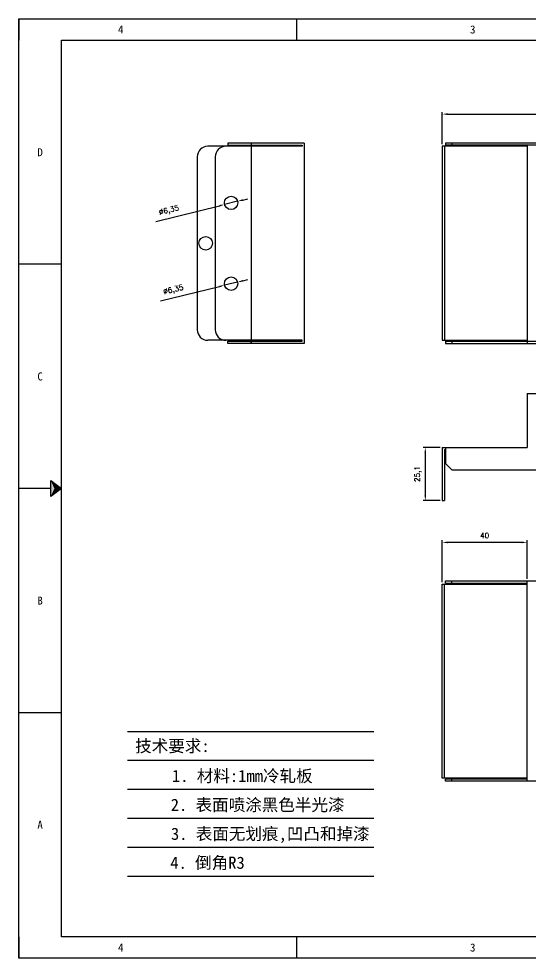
# Model space of a CAD drawing. Header units: millimetres. Extents: x 120943 to 145233, y 4425 to 40233.
# Drawn here: x 122600.1 to 122841.5, y 6696.4 to 7139.5 of the extents above; entities that cross this region are included whole.
import ezdxf
from ezdxf.enums import TextEntityAlignment as Align

# ---------------------------------------------------------------- set-up
doc = ezdxf.new("R2010")
doc.units = ezdxf.units.MM
doc.linetypes.add('DOT', pattern=[0.25, 0, -0.25])
doc.layers.add('dim', color=2, linetype='Continuous', lineweight=9)
doc.layers.add('print', color=30, linetype='Continuous')
doc.styles.add('Dartop', font='SIMFANG.TTF')
doc.styles.add('HZ', font='SimSun.ttf')
doc.styles.get("Standard").update_dxf_attribs({"font": 'txt', "bigfont": 'gbcbig.shx'})
doc.dimstyles.new('0.5small', dxfattribs={"dimtxt": 2.5, "dimasz": 2.5, "dimexe": 1, "dimexo": 1, "dimgap": 2, "dimtad": 1, "dimtxsty": 'Standard', "dimcen": 2.5, "dimadec": 0, "dimazin": 0, "dimtfac": 1, "dimtmove": 0, "dimatfit": 3, "dimfxl": 1, "dimarcsym": 0})

# ---------------------------------------------------------------- blocks, each defined once
blk = doc.blocks.new('*U328')
at = {"color": 254, "linetype": 'Continuous', "extrusion": (0, 0, -1)}
for points in [[(-0.833, 11), (-0.75, 10.812), (-0.75, 11.188)], [(-0.833, 11), (-0.75, 11.188), (-1, 11)], [(-0.833, 11), (-1, 11), (-0.75, 10.812)]]:
    blk.add_solid(points, dxfattribs=at)
blk = doc.blocks.new('*D370')
at = {"layer": 'Defpoints', "color": 0}
for p in [(123067.01, 7094.57), (122800.01, 7079.39), (123067.01, 7079.89)]:
    blk.add_point(p, dxfattribs=at)
at = {"layer": 'dim', "color": 0, "lineweight": -2}
for p, q in [((122800.01, 7080.39), (122800.01, 7095.57)), ((123067.01, 7080.89), (123067.01, 7095.57)), ((122802.51, 7094.57), (123064.51, 7094.57))]:
    blk.add_line(p, q, dxfattribs=at)
at = {"layer": 'dim', "color": 0}
for points in [[(122802.51, 7094.99), (122802.51, 7094.16), (122800.01, 7094.57)], [(123064.51, 7094.99), (123064.51, 7094.16), (123067.01, 7094.57)]]:
    blk.add_solid(points, dxfattribs=at)
at = {"layer": 'dim', "color": 0, "insert": (122933.51, 7097.82), "char_height": 2.5, "attachment_point": 5}
blk.add_mtext('267', dxfattribs=at)
blk = doc.blocks.new('*D374')
at = {"layer": 'Defpoints', "color": 0}
for p in [(122697.22, 7051.93), (122703.38, 7053.45)]:
    blk.add_point(p, dxfattribs=at)
at = {"layer": 'dim', "color": 0, "lineweight": -2}
for p, q in [((122664.83, 7043.95), (122694.79, 7051.33)), ((122703.38, 7053.45), (122697.22, 7051.93)), ((122705.81, 7054.05), (122708.24, 7054.65))]:
    blk.add_line(p, q, dxfattribs=at)
at = {"layer": 'dim', "color": 0}
for points in [[(122694.69, 7051.74), (122694.89, 7050.93), (122697.22, 7051.93)], [(122705.71, 7054.45), (122705.91, 7053.64), (122703.38, 7053.45)]]:
    blk.add_solid(points, dxfattribs=at)
at = {"layer": 'dim', "color": 0, "insert": (122671, 7049.03), "char_height": 2.5, "attachment_point": 5, "rotation": 13.8456}
blk.add_mtext('∅6,35', dxfattribs=at)
blk = doc.blocks.new('*D375')
at = {"layer": 'Defpoints', "color": 0}
for p in [(122697.21, 7013.84), (122703.38, 7015.34)]:
    blk.add_point(p, dxfattribs=at)
at = {"layer": 'dim', "color": 0, "lineweight": -2}
for p, q in [((122705.81, 7015.93), (122708.24, 7016.52)), ((122666.91, 7006.45), (122694.79, 7013.25)), ((122703.38, 7015.34), (122697.21, 7013.84))]:
    blk.add_line(p, q, dxfattribs=at)
at = {"layer": 'dim', "color": 0}
for points in [[(122705.71, 7016.34), (122705.91, 7015.53), (122703.38, 7015.34)], [(122694.69, 7013.65), (122694.88, 7012.84), (122697.21, 7013.84)]]:
    blk.add_solid(points, dxfattribs=at)
at = {"layer": 'dim', "color": 0, "insert": (122673.1, 7011.52), "char_height": 2.5, "attachment_point": 5, "rotation": 13.6936}
blk.add_mtext('∅6,35', dxfattribs=at)
blk = doc.blocks.new('*D376')
at = {"layer": 'Defpoints', "color": 0}
for p in [(122800.01, 6937.34), (122791.98, 6912.24), (122800.01, 6912.24)]:
    blk.add_point(p, dxfattribs=at)
at = {"layer": 'dim', "color": 0, "lineweight": -2}
for p, q in [((122799.01, 6937.34), (122790.98, 6937.34)), ((122791.98, 6934.84), (122791.98, 6914.74)), ((122799.01, 6912.24), (122790.98, 6912.24))]:
    blk.add_line(p, q, dxfattribs=at)
at = {"layer": 'dim', "color": 0}
for points in [[(122791.57, 6934.84), (122792.4, 6934.84), (122791.98, 6937.34)], [(122791.57, 6914.74), (122792.4, 6914.74), (122791.98, 6912.24)]]:
    blk.add_solid(points, dxfattribs=at)
at = {"layer": 'dim', "color": 0, "insert": (122788.53, 6924.79), "char_height": 2.5, "attachment_point": 5, "rotation": 90}
blk.add_mtext('25,1', dxfattribs=at)
blk = doc.blocks.new('*D377')
at = {"layer": 'Defpoints', "color": 0}
for p in [(122800.01, 6892.54), (122840.01, 6874.34), (122800.01, 6872.84)]:
    blk.add_point(p, dxfattribs=at)
at = {"layer": 'dim', "color": 0, "lineweight": -2}
for p, q in [((122800.01, 6873.84), (122800.01, 6893.54)), ((122837.51, 6892.54), (122802.51, 6892.54)), ((122840.01, 6875.34), (122840.01, 6893.54))]:
    blk.add_line(p, q, dxfattribs=at)
at = {"layer": 'dim', "color": 0}
for points in [[(122802.51, 6892.96), (122802.51, 6892.12), (122800.01, 6892.54)], [(122837.51, 6892.96), (122837.51, 6892.12), (122840.01, 6892.54)]]:
    blk.add_solid(points, dxfattribs=at)
at = {"layer": 'dim', "color": 0, "insert": (122820.01, 6895.79), "char_height": 2.5, "attachment_point": 5}
blk.add_mtext('40', dxfattribs=at)

msp = doc.modelspace()

# ---------------------------------------------------------------- linework, layer by layer
at = {"color": 0, "linetype": 'DOT'}
for p, q in [((122600.066, 7139.544), (123229.859, 7139.544)), ((122600.066, 6706.448), (122600.066, 7129.472)), ((123229.859, 6696.376), (122600.066, 6696.376))]:
    msp.add_line(p, q, dxfattribs=at)
at = {"color": 0}
for p, q in [((122600.066, 7139.544), (122600.066, 7129.472)), ((122731.295, 7129.472), (122731.295, 7139.544)), ((122620.21, 6706.448), (122620.21, 7129.472)), ((122620.21, 7129.472), (123219.787, 7129.472)), ((122620.21, 7023.716), (122600.066, 7023.716)), ((122615.174, 6917.96), (122600.066, 6917.96)), ((122620.21, 6812.204), (122600.066, 6812.204)), ((122600.066, 6706.448), (122600.066, 6696.376)), ((123219.787, 6706.448), (122620.21, 6706.448)), ((122731.295, 6696.376), (122731.295, 6706.448))]:
    msp.add_line(p, q, dxfattribs=at)
for p, q in [((122733.799, 7079.389), (122689.299, 7079.389)), ((122734.799, 7080.889), (122698.799, 7080.889)), ((122698.799, 7080.889), (122698.799, 7079.889)), ((122698.799, 7079.889), (122733.799, 7079.889)), ((122709.699, 7080.889), (122709.699, 7079.889)), ((122709.699, 7079.389), (122709.699, 6987.889)), ((122733.799, 7079.889), (122733.799, 7079.389)), ((122734.799, 7080.889), (122734.799, 6986.389)), ((122800.01, 7079.389), (122800.01, 6987.889)), ((122840.01, 7079.389), (122800.01, 7079.389)), ((122801.01, 7079.389), (122801.01, 6987.889)), ((122801.51, 7080.889), (122801.51, 7079.889)), ((123065.51, 7080.889), (122801.51, 7080.889)), ((123067.01, 7079.889), (122801.51, 7079.889)), ((122804.51, 7080.889), (122804.51, 7079.889)), ((122840.01, 7079.889), (122840.01, 6986.389)), ((122684.299, 7074.389), (122684.299, 6992.889)), ((122692.799, 7074.389), (122692.799, 6992.889)), ((122733.799, 6987.889), (122689.299, 6987.889)), ((122698.799, 6986.389), (122698.799, 6987.389)), ((122698.799, 6987.389), (122733.799, 6987.389)), ((122734.799, 6986.389), (122698.799, 6986.389)), ((122709.699, 6987.389), (122709.699, 6986.389)), ((122709.699, 6986.389), (122709.699, 6987.389)), ((122733.799, 6987.389), (122733.799, 6987.889)), ((122800.01, 6987.889), (122840.01, 6987.889)), ((122801.51, 6987.389), (122801.51, 6986.389)), ((122801.51, 6987.389), (123067.01, 6987.389)), ((122801.51, 6986.389), (123065.51, 6986.389)), ((122804.51, 6987.389), (122804.51, 6986.389)), ((122840.01, 6962.743), (123067.01, 6962.743)), ((122840.01, 6962.743), (122840.01, 6937.343)), ((122800.01, 6937.343), (122800.01, 6912.243)), ((122800.01, 6937.343), (122840.01, 6937.343)), ((122801.01, 6936.343), (122801.01, 6912.243)), ((122801.01, 6936.343), (122801.51, 6936.343)), ((122801.51, 6937.343), (122801.51, 6929.743)), ((122804.51, 6926.743), (122801.51, 6929.743)), ((122804.51, 6926.743), (123025.01, 6926.743)), ((122800.01, 6912.243), (122801.01, 6912.243)), ((122801.51, 6873.338), (122801.51, 6874.338)), ((122801.51, 6874.338), (123065.51, 6874.338)), ((122804.51, 6873.338), (122804.51, 6874.338)), ((122840.01, 6779.838), (122840.01, 6874.338)), ((122800.01, 6781.338), (122800.01, 6872.838)), ((122800.01, 6872.838), (122840.01, 6872.838)), ((122801.01, 6781.338), (122801.01, 6872.838)), ((122801.51, 6873.338), (122840.01, 6873.338)), ((122840.01, 6781.338), (122800.01, 6781.338)), ((122801.51, 6779.838), (122801.51, 6780.838)), ((122840.01, 6780.838), (122801.51, 6780.838)), ((122804.51, 6779.838), (122804.51, 6780.838)), ((123065.51, 6779.838), (122801.51, 6779.838))]:
    msp.add_line(p, q)
msp.add_lwpolyline([(122620.21, 6917.96), (122615.174, 6914.183), (122615.174, 6921.737), (122620.21, 6917.96)], close=True, dxfattribs=at)
for centre in [(122700.299, 7052.689), (122688.299, 7033.639), (122700.299, 7014.589)]:
    msp.add_circle(centre, 3.175)
for centre, start, end in [((122689.299, 7074.389), 90, 180), ((122697.799, 7074.389), 90, 180), ((122689.299, 6992.889), 180, 270), ((122697.799, 6992.889), 180, 270)]:
    msp.add_arc(centre, 5, start, end)
at = {"layer": 'Defpoints'}
for p, q in [((122651.464, 6803.386), (122767.723, 6803.386)), ((122651.464, 6789.736), (122767.723, 6789.736)), ((122651.464, 6789.736), (122767.723, 6789.736)), ((122651.464, 6776.086), (122767.723, 6776.086)), ((122651.464, 6762.436), (122767.723, 6762.436)), ((122651.464, 6748.786), (122767.723, 6748.786)), ((122651.464, 6735.136), (122767.723, 6735.136))]:
    msp.add_line(p, q, dxfattribs=at)
at = {"layer": 'print'}
msp.add_lwpolyline([(122600.066, 7139.544), (123239.931, 7139.544), (123239.931, 6696.376), (122600.066, 6696.376)], close=True, dxfattribs=at)

# ---------------------------------------------------------------- block references
at = {"color": 0, "linetype": 'Continuous', "xscale": 20.14402654906917, "yscale": 20.14402654906917, "zscale": 20.14402654906917}
msp.add_blockref('*U328', (122600.066, 6696.376), dxfattribs=at)

# ---------------------------------------------------------------- texts
at = {"color": 0, "style": 'Dartop'}
for s, p in [('4', (122648.201, 7134.508)), ('3', (122814.389, 7134.508)), ('D', (122610.138, 7076.594)), ('C', (122610.138, 6970.838)), ('B', (122610.138, 6865.082)), ('A', (122610.138, 6759.326)), ('4', (122648.201, 6701.412)), ('3', (122814.389, 6701.412))]:
    msp.add_text(s, height=3.777, dxfattribs=at).set_placement(p, align=Align.MIDDLE_CENTER)
at = {"style": 'HZ'}
for s, p in [('技术要求:', (122672.578, 6796.497)), ('     1. 材料:1mm冷轧板      ', (122707.544, 6782.376)), ('    2. 表面喷涂黑色半光漆', (122705.045, 6768.726)), ('3. 表面无划痕,凹凸和掉漆', (122718.809, 6755.076)), ('4. 倒角R3           ', (122710.623, 6741.426))]:
    msp.add_text(s, height=5.733, dxfattribs=at).set_placement(p, align=Align.MIDDLE_CENTER)

# ---------------------------------------------------------------- dimensions: what is measured, and where the dimension line sits
at = {"layer": 'dim'}
for base, p1, p2, picture, middle in [((123067.01, 7094.574), (122800.01, 7079.389), (123067.01, 7079.889), '*D370', (122933.51, 7097.824)), ((122800.01, 6892.541), (122840.01, 6874.338), (122800.01, 6872.838), '*D377', (122820.01, 6895.791))]:
    dim = msp.add_linear_dim(base=base, p1=p1, p2=p2, dimstyle='0.5small', override={"dimpost": '\\X'}, dxfattribs=at)
    dim.commit()
    dim.dimension.update_dxf_attribs({"geometry": picture, "text_midpoint": middle})
for p1, p2, picture, middle in [((122703.382, 7053.449), (122697.217, 7051.929), '*D374', (122671.831, 7045.673)), ((122703.384, 7015.341), (122697.215, 7013.838), '*D375', (122673.917, 7008.161))]:
    dim = msp.add_diameter_dim_2p(p1=p1, p2=p2, dimstyle='0.5small', override={"dimpost": '\\X'}, dxfattribs=at)
    dim.commit()
    dim.dimension.update_dxf_attribs({"geometry": picture, "text_midpoint": middle, "dimtype": 163})
dim = msp.add_linear_dim(base=(122791.984, 6912.243), p1=(122800.01, 6937.343), p2=(122800.01, 6912.243), angle=90, dimstyle='0.5small', override={"dimpost": '\\X'}, dxfattribs=at)
dim.commit()
dim.dimension.update_dxf_attribs({"geometry": '*D376', "text_midpoint": (122788.526, 6924.793)})

doc.saveas('drawing.dxf')
